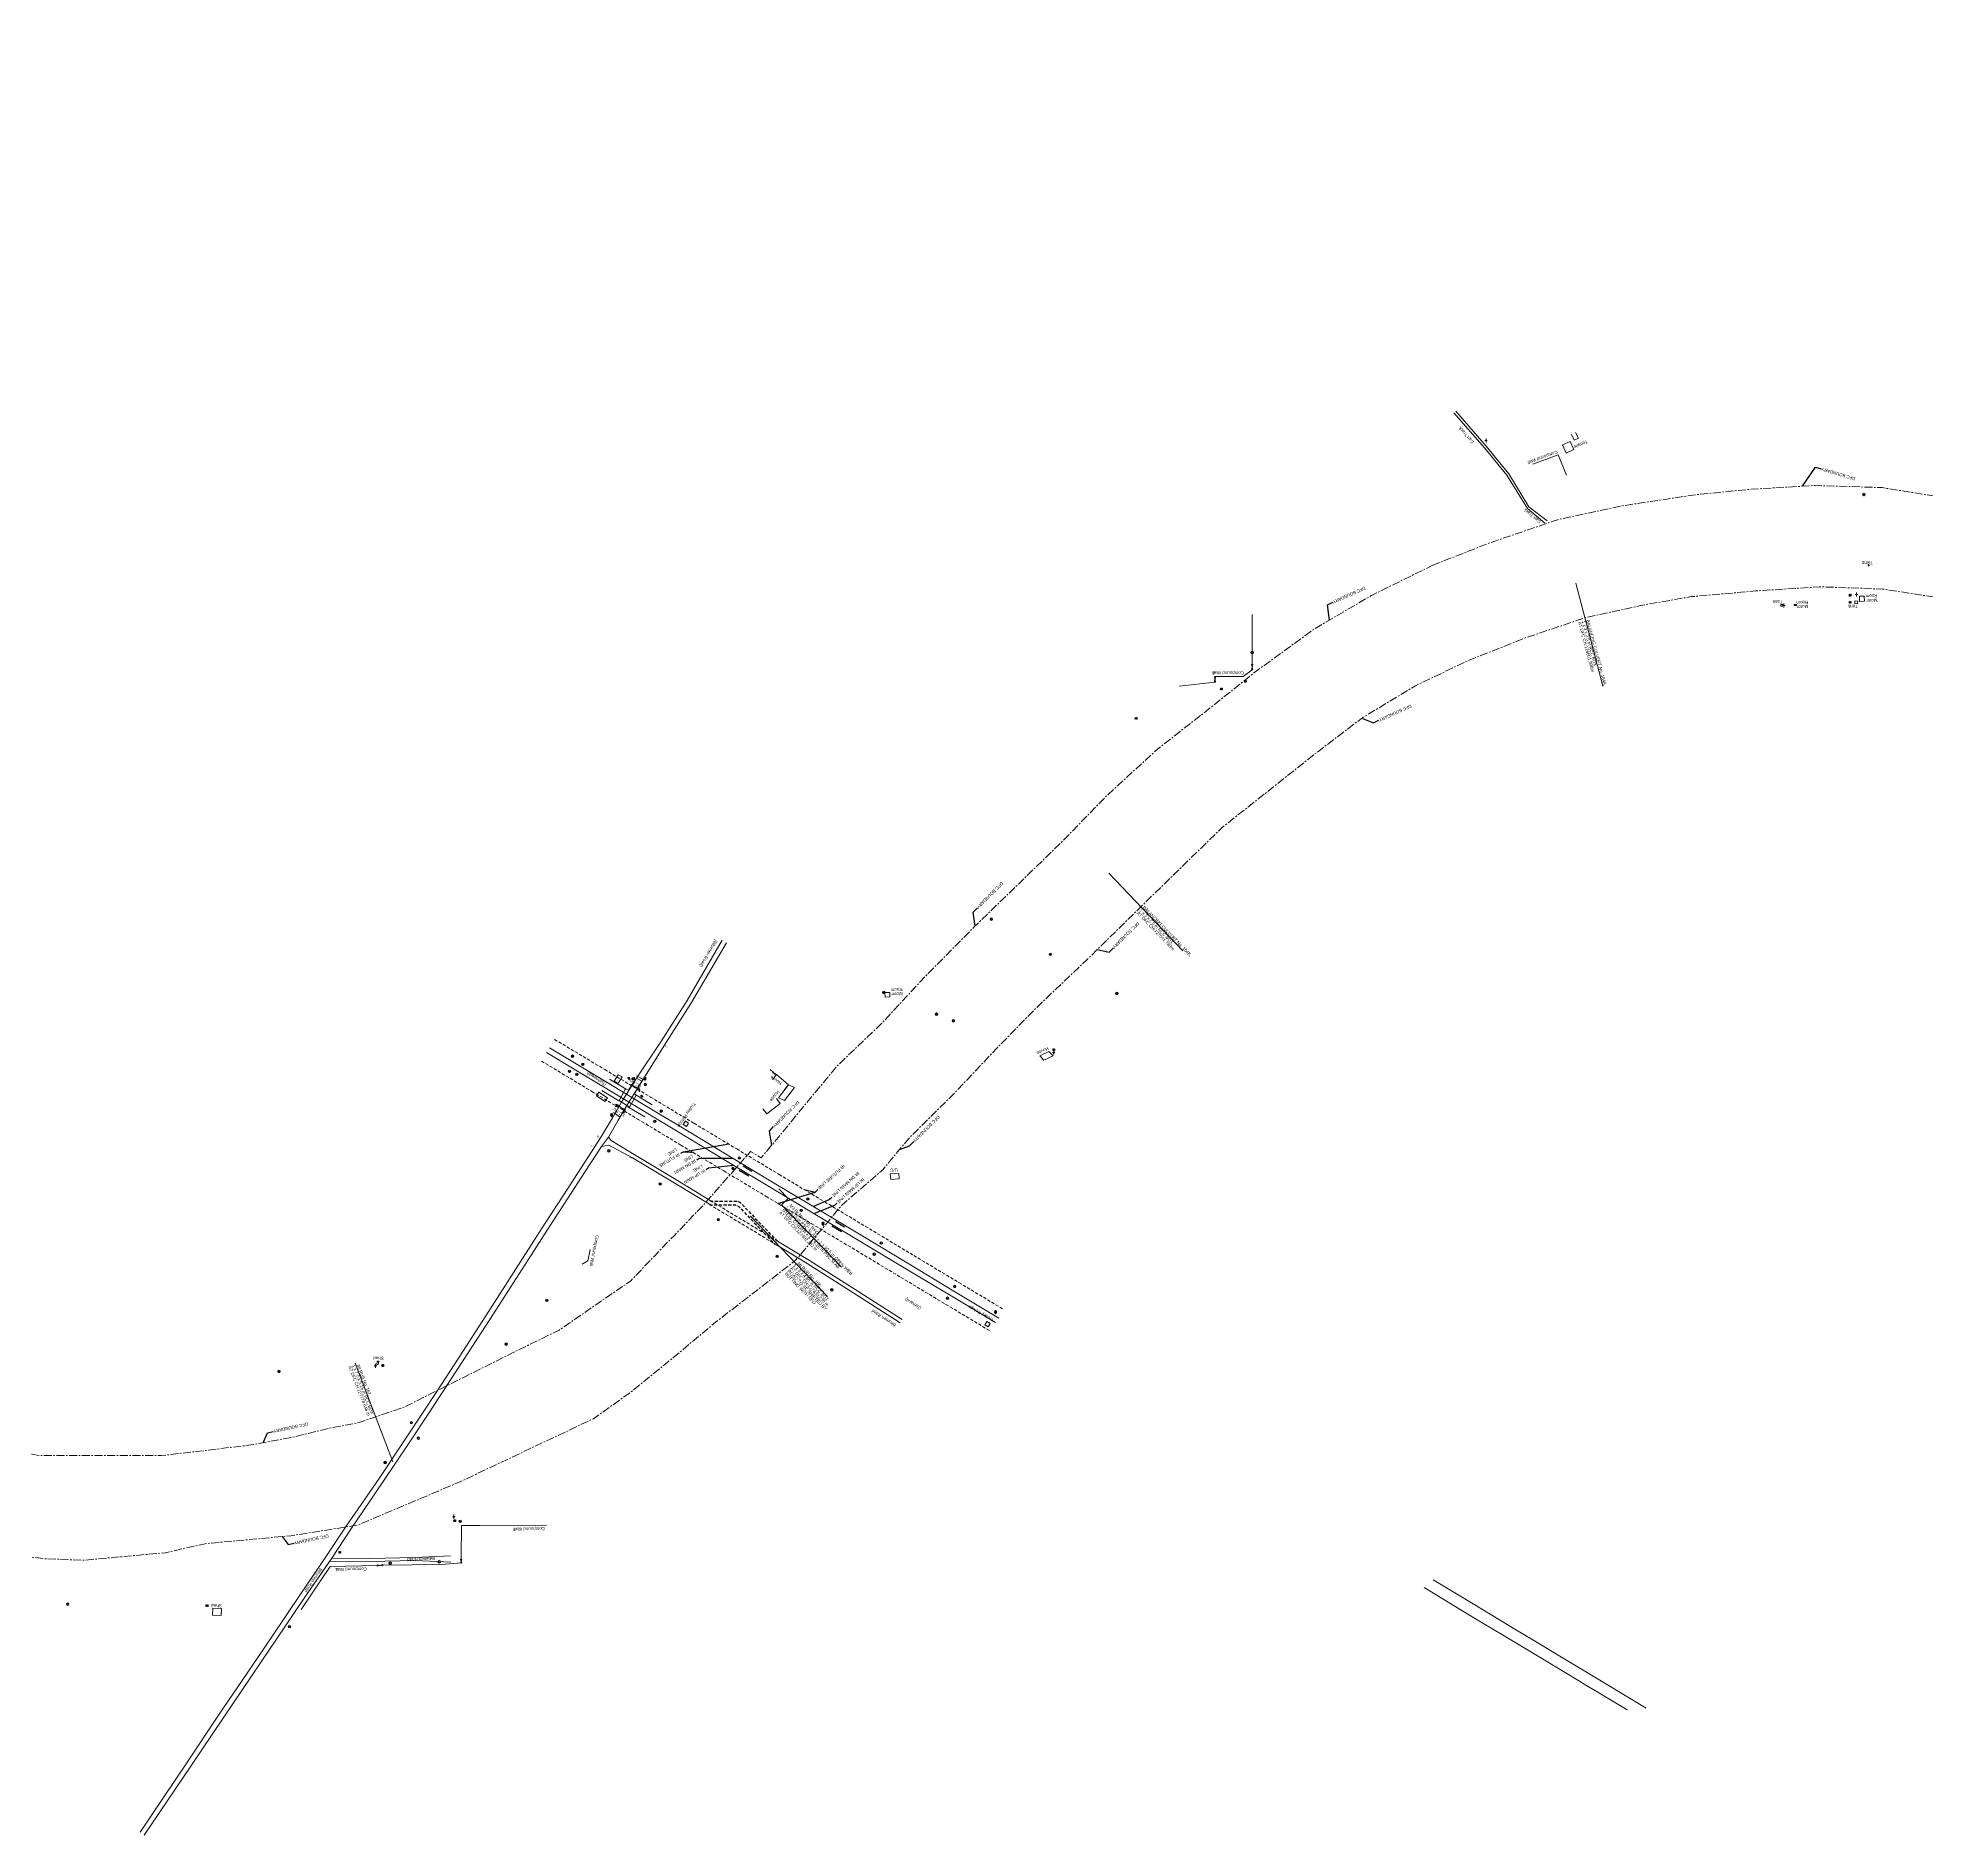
# Model space of a CAD drawing. Header units: metres. Extents: x 628572 to 650094, y 3375792 to 3391117.
# Drawn here: x 630050 to 631541, y 3389374 to 3390793 of the extents above; entities that cross this region are included whole.
import ezdxf
from ezdxf.enums import TextEntityAlignment as Align

# ---------------------------------------------------------------- set-up
doc = ezdxf.new("R2010")
doc.units = ezdxf.units.M
doc.header["$MEASUREMENT"] = 0
doc.linetypes.add('CENTER', pattern=[2, 1.25, -0.25, 0.25, -0.25])
doc.linetypes.add('DASHED', pattern=[0.75, 0.5, -0.25])
for name, color, linetype, lineweight in [('Arch', 7, 'Continuous', 0), ('Bore', 8, 'Continuous', 0), ('BRIDGE DETAILS PLAN', 7, 'Continuous', 0), ('BUILDING_UNDER_CONS', 251, 'Continuous', 0), ('CART_TRACK', 34, 'Continuous', 0), ('COMMERCIAL_BLD_PUC', 251, 'Continuous', 0), ('COMPOUND_WALL', 8, 'Continuous', 0), ('DFCC BOUNDARY', 6, 'CENTER', 0), ('ELECTRIC_POLE', 251, 'Continuous', 0), ('Existing IR Track', 143, 'Continuous', 0), ('flow direction', 7, 'Continuous', 0), ('Gate', 251, 'Continuous', 0), ('Govt buliding', 251, 'Continuous', 0), ('GOVT_BUILDING', 251, 'Continuous', 0), ('Grill', 251, 'Continuous', 0), ('Lamp_Post', 7, 'Continuous', 0), ('Pavers', 7, 'Continuous', 0), ('Religious_Place', 251, 'Continuous', 0), ('RESIDENTIAL_BL_PUC', 251, 'Continuous', 0), ('Shed', 251, 'Continuous', 0), ('SIGN_BOARD', 251, 'Continuous', 0), ('SIGNAL_POST', 251, 'Continuous', 0), ('Subroad Edge', 34, 'Continuous', 0), ('Tank', 7, 'Continuous', 0), ('Tap', 8, 'Continuous', 0), ('Text', 251, 'Continuous', 0), ('Transformer', 251, 'Continuous', 0), ('TROLLEY_STAND', 7, 'Continuous', 0)]:
    doc.layers.add(name, color=color, linetype=linetype, lineweight=lineweight)
doc.layers.add('PROPOSED ROAD', color=10, linetype='DASHED')
doc.styles.add('notes', font='romans.shx', dxfattribs={"height": 2})
doc.styles.get("Standard").update_dxf_attribs({"font": 'arial.ttf'})
doc.styles.add('Text', font='arial.ttf', dxfattribs={"height": 2})
doc.dimstyles.new('ISO-25', dxfattribs={"dimtxt": 2.5, "dimasz": 2.5, "dimexe": 1.25, "dimexo": 0.625, "dimtad": 1, "dimtxsty": 'Standard', "dimcen": 2.5, "dimadec": 0, "dimazin": 0, "dimtfac": 1, "dimtmove": 0, "dimatfit": 3, "dimfxl": 1, "dimarcsym": 0})

# ---------------------------------------------------------------- blocks, each defined once
blk = doc.blocks.new('GT')
at = {"layer": 'Gate'}
for p, q in [((-0.5, -0.5), (-0.5, 0.5)), ((-0.5, 0.5), (0.5, -0.5)), ((0.5, 0.5), (0.5, -0.5))]:
    blk.add_line(p, q, dxfattribs=at)
at = {"layer": 'Gate', "flags": 128}
blk.add_lwpolyline([(0.5, 0.5), (-0.5, -0.5)], dxfattribs=at)
blk = doc.blocks.new('BORE')
at = {"ltscale": 0.5}
for q in [(-1, 0), (0, 1.6), (1, 0), (0, -1.6)]:
    blk.add_line((0, 0), q, dxfattribs=at)
blk.add_circle((0, 0), 0.328, dxfattribs=at)
blk = doc.blocks.new('EP')
blk.add_hatch(color=8).paths.add_polyline_path([(0.3, -0.2), (0.3, 0), (-0.3, -0.2), (-0.3, 0.1), (-0.9, 0), (-0.2, 0.2), (-0.2, -0.1), (0.4, 0.2), (0.4, -0.1), (0.9, 0)])
at = {"color": 8}
for p, q in [((-0.9, 0), (-0.2, 0.2)), ((-0.3, 0.1), (-0.9, 0)), ((-0.3, -0.2), (-0.3, 0.1)), ((0.3, 0), (-0.3, -0.2)), ((-0.2, -0.1), (0.4, 0.2)), ((-0.2, 0.2), (-0.2, -0.1)), ((0.3, -0.2), (0.3, 0)), ((0.4, 0.2), (0.4, -0.1)), ((0.9, 0), (0.3, -0.2)), ((0.4, -0.1), (0.9, 0))]:
    blk.add_line(p, q, dxfattribs=at)
blk.add_circle((0, 0), 1, dxfattribs=at)
blk = doc.blocks.new('LP')
at = {"flags": 128}
for points in [[(0, 0), (0, 1.5)], [(0.3, 1.3), (0.4, 1.3)]]:
    blk.add_lwpolyline(points, dxfattribs=at)
for centre, radius, start, end in [((0.1, 1), 0.519, 57.6425, 97.3165), ((0.3, 1.3), 0.094, 11.7012, 168.0476)]:
    blk.add_arc(centre, radius, start, end)
at = {"extrusion": (0, 0, -1)}
blk.add_ellipse((0, 0), major_axis=(0.308, 0), ratio=0.400495, dxfattribs=at)
blk.add_ellipse((0.3, 1.4), major_axis=(0.0017, 0.0438), ratio=0.461056, start_param=1.74022, end_param=4.575836)
blk = doc.blocks.new('SIG')
for color, points in [(1, [(-0.2, 0.4, 0.180295), (0, 0.3, -0.00255), (0, 0.3, -0.00255), (0, 0.3, 0.180295), (0.2, 0.4, -0.002654), (0.2, 0.4, 0.184495), (0.3, 0.7, 1.000001), (-0.3, 0.7, 0.184495), (-0.2, 0.4, -0.002654)]), (2, [(0.2, -0.2, -0.002654), (0.2, -0.2, 0.184495), (0.3, 0, 1.000001), (-0.3, 0, 0.184495), (-0.2, -0.2, -0.002654), (-0.2, -0.2, 0.180295), (0, -0.3, -0.00255), (0, -0.3, -0.00255), (0, -0.3, 0.180295)]), (3, [(0.2, -0.9, -0.002654), (0.2, -0.9, 0.184495), (0.3, -0.6, 1.000001), (-0.3, -0.6, 0.184495), (-0.2, -0.9, -0.002654), (-0.2, -0.9, 0.395599)])]:
    blk.add_hatch(color=color).paths.add_polyline_path(points)
for p, q in [((-0.3, 1), (-0.3, -0.9)), ((0.3, -0.9), (0.3, 1))]:
    blk.add_line(p, q)
at = {"flags": 128}
for points in [[(-0.3, 1), (-0.8, 1, 0.198758), (-0.4, 0.4, 0.003814), (-0.3, 0.4)], [(-0.3, 0.3), (-0.8, 0.3, 0.198758), (-0.4, -0.2, 0.003727), (-0.3, -0.3)], [(0.3, 1), (0.8, 1, -0.198758), (0.4, 0.4, -0.003814), (0.3, 0.4)], [(0.3, 0.3), (0.8, 0.3, -0.198758), (0.4, -0.2, -0.003727), (0.3, -0.3)], [(-0.3, -0.3), (-0.8, -0.3, 0.198758), (-0.4, -0.9, 0.003639), (-0.3, -0.9)], [(0.3, -0.3), (0.8, -0.3, -0.198758), (0.4, -0.9, -0.003639), (0.3, -0.9)]]:
    blk.add_lwpolyline(points, format="xyb", dxfattribs=at)
for centre, radius, start, end in [((0, 0.9), 0.324, 12.4049, 167.5951), ((0, 0.8), 0.357, 27.7578, 152.2422), ((0, -0.9), 0.324, 181.4572, 358.5428)]:
    blk.add_arc(centre, radius, start, end)
blk = doc.blocks.new('TAP')
at = {"layer": 'Tap', "color": 8}
for p, q in [((-0.3, 0), (0.3, 0)), ((-1, -0.3), (0.2, -0.3)), ((-1, -0.7), (-0.2, -0.7)), ((-0.4, -0.1), (-0.4, 0)), ((-0.1, -0.2), (-0.3, -0.2)), ((0, -0.2), (0, -0.3)), ((0, -0.2), (0, -0.3)), ((0, -1), (0, -1.3)), ((0, -1.3), (0.4, -1.3)), ((0.1, -0.2), (0.3, -0.2)), ((0.4, -0.1), (0.4, 0)), ((0.4, -0.5), (0.4, -1.3))]:
    blk.add_line(p, q, dxfattribs=at)
at = {"layer": 'Tap', "color": 8, "linetype": 'DASHED'}
for p, q in [((-0.4, -1.7), (0, -1.3)), ((0.2, -1.3), (0.2, -1.7)), ((0.9, -1.7), (0.4, -1.3))]:
    blk.add_line(p, q, dxfattribs=at)
at = {"layer": 'Tap', "color": 8}
for centre, radius, start, end in [((-0.3, 0), 0.0499, 90, 180), ((0.3, 0), 0.0499, 0, 90), ((-0.3, -0.1), 0.0499, 180, 270), ((-0.2, -1), 0.208, 0, 90), ((-0.1, -0.2), 0.0499, 0, 90), ((0.1, -0.2), 0.0499, 90, 180), ((0.2, -0.5), 0.208, 0, 90), ((0.3, -0.1), 0.0499, 270, 0)]:
    blk.add_arc(centre, radius, start, end, dxfattribs=at)
at = {"layer": 'Tap', "color": 8, "ltscale": 5, "style": 'notes'}
blk.add_text('TAP', height=0.25, rotation=180, dxfattribs=at).set_placement((1.1, -1.1, -147.7))
blk = doc.blocks.new('TRF_1')
blk.add_hatch(color=256).paths.add_polyline_path([(0.2, 0), (0.4, 0.4), (-1, -0.3), (0, 0), (-0.2, -0.4), (1, 0.1)])
for p, q in [((-0.7, 0.7), (-0.7, -0.7)), ((-0.5, 0.7), (-0.7, 0.7)), ((-0.5, -0.7), (-0.5, 0.7)), ((0, 0.7), (0, -0.7)), ((0.2, 0.7), (0, 0.7)), ((0.2, -0.7), (0.2, 0.7)), ((0.7, 0.7), (0.7, -0.7)), ((0.9, 0.7), (0.7, 0.7)), ((0.9, -0.7), (0.9, 0.7)), ((-0.7, -0.7), (-0.5, -0.7)), ((0, -0.7), (0.2, -0.7)), ((0.7, -0.7), (0.9, -0.7))]:
    blk.add_line(p, q)
at = {"flags": 128}
blk.add_lwpolyline([(0.2, 0), (0.4, 0.4), (-1, -0.3), (0, 0), (-0.2, -0.4), (1, 0.1), (0.2, 0)], close=True, dxfattribs=at)
blk = doc.blocks.new('TSB')
at = {"const_width": 0.132, "flags": 128}
blk.add_lwpolyline([(-0.5, 0.8), (0.5, 0.8), (0, 1.9), (-0.5, 0.8)], close=True, dxfattribs=at)
at = {"const_width": 0.142, "flags": 128}
blk.add_lwpolyline([(0, 0.8), (0, 0)], dxfattribs=at)

msp = doc.modelspace()

# ---------------------------------------------------------------- linework, layer by layer
at = {"layer": 'Arch', "linetype": 'Continuous', "flags": 128}
for points in [[(630522.719, 3389973.261), (630527.905, 3389970.39)], [(630504.805, 3389944.076), (630509.819, 3389940.595)]]:
    msp.add_lwpolyline(points, dxfattribs=at)
at = {"layer": 'BRIDGE DETAILS PLAN', "color": 10, "lineweight": 13, "flags": 128}
for points in [[(631285.8786, 3390280.6827), (631264.5012, 3390362.0032)], [(630954.3107, 3390071.8522), (630895.729, 3390133.0816)], [(630684.7439, 3389822.06), (630637.3969, 3389871.321), (630642.5141, 3389876.2168), (630635.2214, 3389883.8391)], [(630673.673, 3389798.887), (630612.8619, 3389862.4465)], [(630330.4676, 3389668.5258), (630300.6839, 3389746.3592)]]:
    msp.add_lwpolyline(points, dxfattribs=at)
at = {"layer": 'BUILDING_UNDER_CONS', "linetype": 'Continuous', "flags": 128}
msp.add_lwpolyline([(630723.545, 3389891.36), (630723.249, 3389895.787), (630730.056, 3389896.135), (630730.3521, 3389891.706), (630723.545, 3389891.36)], close=True, dxfattribs=at)
at = {"layer": 'CART_TRACK', "linetype": 'Continuous', "flags": 128}
for points in [[(631168.147, 3390496.662), (631192.429, 3390469.012), (631209.976, 3390447.287), (631226.247, 3390420.985), (631240.038, 3390409.478)], [(631169.791, 3390497.882), (631193.759, 3390470.316), (631211.729, 3390448.402), (631227.402, 3390422.282), (631227.402, 3390422.282), (631241.955, 3390411.308)]]:
    msp.add_lwpolyline(points, dxfattribs=at)
at = {"layer": 'CART_TRACK', "color": 88, "linetype": 'DASHED', "ltscale": 5, "flags": 128}
for points in [[(630581.0704, 3389874.7122), (630589.368, 3389869.643), (630623.319, 3389849.146), (630634.2275, 3389842.5328)], [(630580.4071, 3389871.7074), (630588.295, 3389866.93), (630621.397, 3389846.983), (630632.052, 3389840.4587)]]:
    msp.add_lwpolyline(points, dxfattribs=at)
at = {"layer": 'COMMERCIAL_BLD_PUC', "linetype": 'Continuous', "flags": 128}
for points in [[(631488.642, 3390347.765), (631488.55, 3390351.78), (631492.256, 3390351.857), (631492.348, 3390347.8416), (631488.642, 3390347.765)], [(631438.851, 3390345.28), (631436.92, 3390345.164), (631436.93, 3390344.439), (631438.861, 3390344.555), (631438.851, 3390345.28)], [(630719.039, 3390038.84), (630719.169, 3390035.317), (630722.946, 3390035.435), (630722.8159, 3390038.9596), (630719.039, 3390038.84)]]:
    msp.add_lwpolyline(points, close=True, dxfattribs=at)
at = {"layer": 'COMPOUND_WALL', "linetype": 'Continuous', "flags": 128}
for points in [[(631230.463, 3390456.129), (631250.517, 3390463.473), (631257.287, 3390447.376)], [(631008.974, 3390337.506), (631009.019, 3390307.421), (631009.032, 3390297.807)], [(631009.062, 3390293.693), (631001.738, 3390288.334), (630979.64, 3390288.445)], [(630979.582, 3390283.85), (630951.313, 3390280.744)], [(630628.309, 3389978.032), (630630.627, 3389976.072)], [(630632.172, 3389974.719), (630633.331, 3389974.074)], [(630479.89, 3389824.329), (630484.432, 3389827.063), (630486.284, 3389836.061)], [(630384.49, 3389591.272), (630384.456, 3389593.412), (630384.709, 3389618.174), (630399.052, 3389618.106), (630451.656, 3389618.459)], [(630258.029, 3389551.806), (630280.959, 3389585.863), (630318.151, 3389586.617)], [(630322.445, 3389586.833), (630368.907, 3389587.296), (630384.342, 3389588.531)]]:
    msp.add_lwpolyline(points, dxfattribs=at)
at = {"layer": 'DFCC BOUNDARY', "ltscale": 5, "flags": 128}
for points in [[(632010.7595, 3390041.4396, 0.034420094), (631982.0418, 3390082.6567), (631954.44, 3390118.076), (631922.853, 3390152.492), (631888.23, 3390186.415), (631850.3314, 3390219.576), (631828.7449, 3390233.5566), (631812.9358, 3390243.4737), (631768.9652, 3390270.6988), (631744.7211, 3390285.6064), (631714.715, 3390306.956), (631715.714, 3390311.834), (631688.397, 3390315.254), (631652.8489, 3390325.4369), (631600.456, 3390339.239), (631546.824, 3390351.25), (631506.586, 3390357.478), (631456.87, 3390359.239), (631406.682, 3390355.992), (631355.792, 3390351.484), (631315.981, 3390344.516), (631272.457, 3390335.043), (631224.59, 3390318.858), (631179.854, 3390301.171), (631137.906, 3390281.13), (631096.41, 3390256.134), (631060.296, 3390228.668), (631020.829, 3390197.37), (630985.422, 3390169.361), (630916.101, 3390101.725), (630878.174, 3390064.552), (630840.454, 3390028.755), (630807.554, 3389995.169), (630773.622, 3389959.264), (630737.878, 3389923.804), (630717.31, 3389899.033), (630685.025, 3389871.141), (630648.509, 3389827.527), (630585.336, 3389778.704), (630551.0755, 3389750.0171), (630518.302, 3389723.414), (630488.859, 3389702.461), (630383.624, 3389652.703), (630303.035, 3389618.511), (630249.782, 3389610.063), (630182.214, 3389603.786), (630150.901, 3389596.66), (630085.517, 3389590.641), (630054.505, 3389591.943), (630017.486, 3389596.698), (629879.579, 3389628.87), (629848.683, 3389646.13), (629811.335, 3389654.539), (629780.734, 3389661.6043), (629751.82, 3389677.798), (629651.602, 3389677.728), (629608.165, 3389733.184), (629531.393, 3389831.855), (629514.595, 3389854.153), (629500.656, 3389871.528), (629485.259, 3389891.81), (629454.846, 3389931.12), (629439.256, 3389950.825), (629420.802, 3389953.601), (629411.457, 3389971.874), (629399.766, 3389994.428), (629379.244, 3390039.872), (629370.655, 3390063.016), (629361.908, 3390086.651), (629349.795, 3390109.884), (629338.606, 3390130.978), (629327.071, 3390153.464), (629315.503, 3390175.395), (629306.679, 3390199.833), (629295.986, 3390221.332), (629286.539, 3390242.054), (629270.667, 3390277.988), (629259.844, 3390300.09), (629248.841, 3390323.811), (629238.196, 3390347.19), (629227.855, 3390370.367), (629217.988, 3390391.943), (629207.469, 3390414.778), (629177.016, 3390483.732), (629157.928, 3390529.57), (629148.13, 3390553.023), (629111.523, 3390617.22), (629091.99, 3390639.032), (629073.634, 3390659.377), (629057.114, 3390679.375), (629042.813, 3390701.356), (629027.127, 3390721.754), (628993.785, 3390758.757), (628993.785, 3390758.757), (628993.785, 3390758.757), (628955.39, 3390792.723)], [(629394.2496, 3390175.9202), (629457.7701, 3390047.5132), (629466.2263, 3390030.4849), (629473.531, 3390016.0553), (629478.456, 3390006.5853), (629483.4961, 3389997.1731), (629484.7567, 3389994.8784, 0.023623595), (629518.5934, 3389939.6353), (629527.729, 3389934.761), (629560.212, 3389908.637), (629570.274, 3389894.097), (629579.915, 3389880.193), (629595.44, 3389859.884), (629611.247, 3389840.976), (629664.4558, 3389803.4615), (629716.695, 3389778.107), (629738.023, 3389764.905), (629759.472, 3389752.069), (629803.736, 3389747.6), (629806.3185, 3389730.3971), (629825.876, 3389723.993), (629850.637, 3389722.479), (629850.691, 3389716.154), (629882.339, 3389710.692), (629917.067, 3389700.163), (629984.161, 3389683.399), (630017.059, 3389678.966), (630052.017, 3389673.337), (630147.572, 3389673.315), (630183.849, 3389677.503), (630220.421, 3389682.006), (630250.924, 3389687.782), (630280.242, 3389694.876), (630303.939, 3389699.434), (630340.02, 3389711.789), (630361.761, 3389722.788), (630387.262, 3389735.629), (630426.706, 3389755.256), (630461.831, 3389772.397), (630491.565, 3389792.944), (630518.451, 3389811.389), (630535.968, 3389829.884), (630552.734, 3389847.165), (630576.32, 3389871.842), (630612.943, 3389913.485), (630621.29, 3389908.309), (630681.079, 3389980.766), (630716.099, 3390014.242), (630751.16, 3390051.991), (630789.277, 3390090.502), (630824.627, 3390124.795), (630859.147, 3390158.332), (630894.429, 3390194.615), (630934.171, 3390231.02), (630972.844, 3390261.258), (631011.198, 3390291.898), (631058.364, 3390326.215), (631103.283, 3390352.422), (631151.058, 3390376.073)]]:
    msp.add_lwpolyline(points, format="xyb", dxfattribs=at)
msp.add_lwpolyline([(631151.058, 3390376.073), (631196.768, 3390394.002), (631250.916, 3390412.48), (631301.175, 3390423.186), (631359.103, 3390431.917), (631401.338, 3390436.156), (631453.48, 3390439.27), (631506.357, 3390437.553), (631563.327, 3390428.329), (631655.751, 3390407.349), (631709.586, 3390391.68), (631747.941, 3390379.77)], dxfattribs=at)
at = {"layer": 'Existing IR Track'}
for points in [[(630454.1608, 3389995.2459), (630493.7153, 3389971.445), (630529.7982, 3389949.7459), (630564.3256, 3389928.9714), (630597.9202, 3389908.7466), (630631.4996, 3389888.5393), (630667.352, 3389866.9711), (630702.7676, 3389845.7024), (630737.7878, 3389824.6143), (630773.4456, 3389803.1718), (630808.8279, 3389781.9282)], [(630451.9072, 3389991.4581), (630491.6007, 3389967.5283), (630527.7293, 3389945.7479), (630561.9082, 3389925.1373), (630595.7644, 3389904.789), (630629.2989, 3389884.6102), (630664.8899, 3389863.1933), (630700.5439, 3389841.8185), (630735.6089, 3389820.7288), (630771.1789, 3389799.4118), (630806.2488, 3389778.3073)]]:
    msp.add_lwpolyline(points, dxfattribs=at)
at = {"layer": 'Existing IR Track', "color": 190, "linetype": 'DASHED', "ltscale": 5}
for points in [[(630458.1823, 3390001.9293), (630497.7368, 3389978.1284), (630533.818, 3389956.4303), (630568.347, 3389935.6549), (630601.9432, 3389915.4291), (630635.5214, 3389895.2225), (630671.3728, 3389873.6549), (630706.7874, 3389852.3869), (630741.8115, 3389831.2964), (630777.4653, 3389809.8563), (630812.843, 3389788.6155)], [(630447.8801, 3389984.7781), (630487.5735, 3389960.8483), (630523.7022, 3389939.0679), (630557.8852, 3389918.4548), (630591.7463, 3389898.1035), (630625.2774, 3389877.9268), (630660.8738, 3389856.5067), (630696.5285, 3389835.1315), (630731.594, 3389814.0414), (630767.1631, 3389792.7249), (630802.227, 3389771.6241)]]:
    msp.add_lwpolyline(points, dxfattribs=at)
at = {"layer": 'Existing IR Track'}
for points in [[(631144.802, 3389569.0526, 268.896), (631154.3521, 3389563.2811, 268.9139), (631185.4314, 3389544.5438, 268.9786), (631206.5396, 3389531.8313, 269.033), (631236.96, 3389513.5391, 269.017), (631268.8581, 3389494.3128, 268.9476), (631269.8915, 3389493.7224, 268.956), (631281.2629, 3389486.7995, 268.922), (631304.9355, 3389472.5919, 268.874)], [(631151.8701, 3389575.2501, 268.883), (631158.4546, 3389571.2658, 268.908), (631183.3764, 3389556.2177, 268.9478), (631217.6567, 3389535.5886, 269.035), (631230.6567, 3389527.7591, 269.053), (631254.6517, 3389513.3435, 269.0393), (631279.4622, 3389498.3803, 268.958), (631300.7464, 3389485.5591, 268.907), (631320.1652, 3389473.9164, 268.895)]]:
    msp.add_polyline3d(points, dxfattribs=at)
at = {"layer": 'Govt buliding', "color": 88, "linetype": 'DASHED', "ltscale": 5, "flags": 128}
msp.add_lwpolyline([(631495.507, 3390375.52), (631495.427, 3390376.753), (631496.012, 3390376.578), (631496.0921, 3390375.344), (631495.507, 3390375.52)], close=True, dxfattribs=at)
at = {"layer": 'GOVT_BUILDING', "linetype": 'Continuous', "flags": 128}
for points in [[(630505.253, 3389969.072), (630508.482, 3389967.276), (630511.568, 3389972.265), (630508.3297, 3389974.0661), (630505.253, 3389969.072)], [(630493.168, 3389960.304), (630499.912, 3389955.87), (630497.97, 3389952.934), (630491.1978, 3389957.3865), (630493.168, 3389960.304)]]:
    msp.add_lwpolyline(points, close=True, dxfattribs=at)
at = {"layer": 'Grill', "linetype": 'Continuous', "flags": 128}
for points in [[(630501.414, 3389970.485), (630514.685, 3389962.629)], [(630508.763, 3389953.331), (630495.539, 3389961.654)], [(630521.903, 3389958.381), (630535.262, 3389950.234)], [(630516.116, 3389948.766), (630529.523, 3389940.706)]]:
    msp.add_lwpolyline(points, dxfattribs=at)
at = {"layer": 'Pavers', "linetype": 'Continuous', "flags": 128}
msp.add_lwpolyline([(630509.045, 3389953.732), (630514.026, 3389962.895), (630516.54, 3389961.948), (630522.767, 3389971.19), (630526.926, 3389968.875), (630521.163, 3389959.303), (630522.552, 3389957.839), (630517.361, 3389948.53), (630509.045, 3389953.732)], dxfattribs=at)
at = {"layer": 'PROPOSED ROAD', "ltscale": 5, "flags": 128}
for points in [[(630581.0704, 3389874.7122, 0.137509364), (630582.629, 3389874.2723), (630601.529, 3389874.2382, -0.204191974), (630605.1328, 3389872.6948), (630633.2068, 3389843.3519, 0.065718683), (630634.2275, 3389842.5328)], [(630580.4071, 3389871.7074, 0.136531572), (630581.9558, 3389871.2735), (630600.2452, 3389871.2405, -0.204191974), (630603.8489, 3389869.6971), (630631.0504, 3389841.2662, 0.064606243), (630632.0522, 3389840.4587)]]:
    msp.add_lwpolyline(points, format="xyb", dxfattribs=at)
at = {"layer": 'Religious_Place', "linetype": 'Continuous', "flags": 128}
msp.add_lwpolyline([(631256.925, 3390464.825), (631262.941, 3390467.591), (631260.073, 3390474.087), (631254.0566, 3390471.3208), (631256.925, 3390464.825)], close=True, dxfattribs=at)
msp.add_lwpolyline([(631264.3541, 3390481.1094), (631266.637, 3390476.661), (631263.266, 3390474.931), (631260.9831, 3390479.3794)], dxfattribs=at)
at = {"layer": 'RESIDENTIAL_BL_PUC', "linetype": 'Continuous', "flags": 128}
for points in [[(630841.232, 3389989.039), (630848.497, 3389992.42), (630851.853, 3389988.942), (630844.5875, 3389985.5608), (630841.232, 3389989.039)], [(630639.614, 3389953.6), (630647.605, 3389964.071), (630642.859, 3389966.17), (630634.837, 3389955.6584), (630639.614, 3389953.6)]]:
    msp.add_lwpolyline(points, close=True, dxfattribs=at)
for points in [[(630630.1387, 3389970.2258), (630633.331, 3389974.074), (630642.859, 3389966.17), (630639.6667, 3389962.3218)], [(630633.3073, 3389955.2922), (630636.37, 3389951.34), (630625.667, 3389943.046), (630622.6043, 3389946.9982)]]:
    msp.add_lwpolyline(points, dxfattribs=at)
at = {"layer": 'Shed', "linetype": 'Continuous', "flags": 128}
for points in [[(630317.775, 3389745.25), (630318.945, 3389745.207), (630319.281, 3389747.93), (630318.1083, 3389747.9731), (630317.775, 3389745.25)], [(630187.946, 3389547.296), (630188.33, 3389552.849), (630195.178, 3389552.693), (630194.794, 3389547.1397), (630187.946, 3389547.296)]]:
    msp.add_lwpolyline(points, close=True, dxfattribs=at)
at = {"layer": 'Subroad Edge', "linetype": 'Continuous', "flags": 128}
for points in [[(630130.824, 3389376.045), (630168.197, 3389431.527), (630192.909, 3389468.478), (630223.357, 3389513.15), (630235.412, 3389530.979), (630257.489, 3389563.901), (630276.47, 3389591.836), (630293.65, 3389617.529), (630319.543, 3389655.351), (630339.928, 3389685.877), (630355.889, 3389710.078), (630369.053, 3389729.877), (630385.749, 3389755.622), (630403.803, 3389783.663), (630419.33, 3389807.823), (630433.357, 3389829.637), (630450.791, 3389856.745), (630465.148, 3389878.888), (630479.047, 3389900.647), (630494.326, 3389924.307), (630503.788, 3389939.875), (630510.881, 3389952.486), (630522.767, 3389971.19), (630542.097, 3390000.038), (630562.919, 3390032.664), (630590.511, 3390080.352)], [(630134.137, 3389373.595), (630171.56, 3389428.885), (630196.364, 3389465.93), (630226.519, 3389510.407), (630238.719, 3389528.284), (630261.009, 3389561.47), (630282.306, 3389592.33), (630297.153, 3389615.331), (630322.935, 3389652.797), (630343.274, 3389683.331), (630359.388, 3389707.687), (630372.535, 3389727.829), (630389.514, 3389753.556), (630407.499, 3389781.506), (630423.01, 3389805.747), (630437.327, 3389827.908), (630454.772, 3389854.942), (630468.331, 3389876.103), (630482.258, 3389897.691), (630495.196, 3389917.307), (630500.687, 3389924.714), (630508.083, 3389937.731), (630515.287, 3389949.843), (630526.997, 3389968.726), (630545.817, 3389998.553), (630566.195, 3390030.927), (630593.891, 3390078.245)], [(630500.687, 3389924.714), (630502.724, 3389922.093), (630520.943, 3389911.023), (630555.141, 3389890.553), (630581.0704, 3389874.7122)], [(630495.196, 3389917.307), (630500.874, 3389918.38), (630519.682, 3389908.466), (630553.817, 3389887.812), (630580.4071, 3389871.7074)], [(630632.052, 3389840.4587), (630657.491, 3389824.882), (630694.38, 3389801.564), (630731.138, 3389778.076)], [(630634.2275, 3389842.5328), (630659.397, 3389827.274), (630695.62, 3389804.409), (630732.698, 3389780.653)], [(630376.008, 3389594.094), (630348.08, 3389592.995), (630312.015, 3389592.01), (630282.306, 3389592.33)], [(630280.697, 3389590.076), (630312.078, 3389589.62), (630348.419, 3389590.405), (630376.184, 3389589.149)]]:
    msp.add_lwpolyline(points, dxfattribs=at)
at = {"layer": 'Tank', "linetype": 'Continuous', "flags": 128}
for points in [[(631426.389, 3390343.945), (631427.71, 3390343.927), (631427.845, 3390345.275), (631426.5172, 3390345.2931), (631426.389, 3390343.945)], [(631484.842, 3390348.162), (631484.757, 3390346.175), (631486.991, 3390345.823), (631487.0761, 3390347.8117), (631484.842, 3390348.162)]]:
    msp.add_lwpolyline(points, close=True, dxfattribs=at)
at = {"layer": 'TROLLEY_STAND', "linetype": 'Continuous', "flags": 128}
for points in [[(630562.3398, 3389933.2656), (630564.0038, 3389935.8726), (630561.4748, 3389937.3686), (630559.81, 3389934.7603), (630562.3398, 3389933.2656)], [(630800.437, 3389775.087), (630802.101, 3389777.694), (630799.572, 3389779.19), (630797.9072, 3389776.5818), (630800.437, 3389775.087)]]:
    msp.add_lwpolyline(points, close=True, dxfattribs=at)

# ---------------------------------------------------------------- block references
at = {"layer": 'Bore', "linetype": 'Continuous'}
for p in [(631193.612, 3390474.658), (631486.144, 3390353.105), (631428.794, 3390344.532), (630852.27, 3389991.503), (630316.756, 3389744.291), (630378.618, 3389625.101)]:
    msp.add_blockref('BORE', p, dxfattribs=at)
at = {"layer": 'ELECTRIC_POLE', "linetype": 'Continuous'}
for p in [(631491.986, 3390432.191), (631009.009, 3390307.379), (630803.057, 3390096.863), (630849.615, 3390069.036), (630718.113, 3390038.936), (630902.038, 3390038.307), (630902.092, 3390038.182), (630759.71, 3390021.783), (630759.71, 3390021.783), (630773.056, 3390016.595), (630472.303, 3389988.62), (630480.391, 3389982.239), (630469.966, 3389976.732), (630475.722, 3389974.286), (630520.235, 3389970.931), (630529.814, 3389966.239), (630537.306, 3389937.204), (630542.263, 3389945.319), (630500.999, 3389913.954), (630604.046, 3389908.313), (630599.029, 3389900.04), (630541.604, 3389887.769), (630658.189, 3389875.911), (630587.492, 3389859.579), (630652.836, 3389867.013), (630633.901, 3389830.659), (630710.543, 3389832.341), (630715.995, 3389841.199), (630677.09, 3389804.238), (630774.101, 3389806.842), (630452.023, 3389795.954), (630768.387, 3389797.543), (630419.875, 3389761.358), (630240.519, 3389739.695), (630345.072, 3389699.282), (630350.566, 3389687.108), (630324.415, 3389667.839), (630383.659, 3389621.406), (630328.311, 3389588.4), (630367.066, 3389589.422), (630073.693, 3389556.034), (630248.84, 3389538.304)]:
    msp.add_blockref('EP', p, dxfattribs=at)
at = {"layer": 'Gate', "linetype": 'Continuous'}
for p, xscale, zscale, rotation in [((631009.047, 3390295.75), 4.114109381201741, 2.028326744191313, 90), ((630979.611, 3390286.1475), 4.59536603521406, 2.143680488135781, 89), ((630521.588, 3389964.3925), 7.100024295530776, 2.664587077866058, 333.9999999999999), ((630631.389, 3389975.375), 2.042963534232191, 1.429322753695676, 320), ((630510.716, 3389948.158), 7.768307408986781, 2.787168349595478, 328), ((630320.3115, 3389586.7445), 4.328517760147325, 2.080509014675814, 3), ((630384.4165, 3389589.9075), 2.732956274623298, 1.653165531525292, 86.99999999999997)]:
    msp.add_blockref('GT', p, dxfattribs=dict(at, xscale=xscale, zscale=zscale, rotation=rotation))
at = {"layer": 'Lamp_Post', "linetype": 'Continuous'}
for p in [(630521.136, 3389970.295), (630506.481, 3389949.157), (630525.187, 3389960.994), (630512.968, 3389944.106)]:
    msp.add_blockref('LP', p, dxfattribs=at)
at = {"layer": 'SIGN_BOARD', "linetype": 'Continuous'}
for p in [(630545.877, 3389995.752), (630538.83, 3389986.122), (630492.284, 3389924.677), (630487.228, 3389916.65), (630517.915, 3389907.94)]:
    msp.add_blockref('TSB', p, dxfattribs=at)
at = {"layer": 'SIGNAL_POST', "linetype": 'Continuous'}
for p in [(630529.493, 3389970.944), (630503.233, 3389942.101), (630670.109, 3389856.43), (630806.316, 3389786.584)]:
    msp.add_blockref('SIG', p, dxfattribs=at)
at = {"layer": 'Tap', "linetype": 'Continuous'}
for p in [(630516.806, 3389971.922), (630526.923, 3389957.898)]:
    msp.add_blockref('TAP', p, dxfattribs=at)
at = {"layer": 'Transformer', "linetype": 'Continuous'}
for p in [(631481.064, 3390352.652), (631481.142, 3390346.974), (630984.601, 3390278.582), (631003.698, 3390284.637), (630917.182, 3390255.429), (630852.335, 3389993.892), (630322.388, 3389744.459), (630379.2, 3389621.923), (630288.603, 3389596.945), (630183.607, 3389554.908)]:
    msp.add_blockref('TRF_1', p, dxfattribs=at)

# ---------------------------------------------------------------- texts
at = {"layer": 'BRIDGE DETAILS PLAN', "color": 10}
for s, rotation, p in [('AT DFC CH:126601.998m', 285.0243583, (631266.2684, 3390331.1902)), ('1 x 3 x 2.5 m RCC BOX', 285.0243583, (631269.2148, 3390332.0523)), ('BALANCING CULVERT No. 164A,', 285.0243583, (631272.621, 3390332.7622)), ('AT DFC CH:127041.749m', 314.0297934, (630917.5767, 3390101.3868)), ('1 x 3 x 2.5 m RCC BOX', 314.0297934, (630919.7356, 3390103.5694)), ('BALANCING CULVERT No. 164B,', 314.0297934, (630922.3703, 3390105.8419)), ('AT DFC CH:127402.292 m', 314.0297933, (630635.1541, 3389864.7104)), ('STEEL GIRDER + 1 x 9.15 m PSC SLAB', 314.0297933, (630637.5262, 3389866.7653)), ('1 x 9.15 m PSC SLAB + 1 x 30.5 m OPEN WEB', 314.0297933, (630640.1609, 3389869.0378)), (' MJ Br No. 165, RFO', 314.0297933, (630642.5329, 3389871.0928)), ('BUTTING WITH RFO', 314.0297934, (630639.7299, 3389816.6264)), ('ROAD TO BE SHIFTED BY', 314.0297934, (630641.8888, 3389818.809)), ('AT DFC CH:127433.230 m', 314.0297934, (630644.0476, 3389820.9916)), ('1 x 6 x 4.65 m RCC BOX', 314.0297934, (630646.2065, 3389823.1743)), (' MI RUB No. 166,', 314.0297934, (630648.8412, 3389825.4468)), ('AT DFC CH:127778.646 m', 291.2356321, (630295.145, 3389743.5124)), ('1 x 7.5 x 5.15 m RCC BOX', 291.2356321, (630298.1279, 3389744.4879)), (' MI RUB No. 167,', 291.2356321, (630301.4373, 3389745.5622))]:
    msp.add_text(s, height=2.5, rotation=rotation, dxfattribs=at).set_placement(p)
at = {"layer": 'CART_TRACK'}
for rotation, p in [(131.0062051, (631184.3403, 3390473.668)), (140.158895, (631237.1472, 3390411.0004))]:
    msp.add_text('Cart Track', height=2.5, rotation=rotation, dxfattribs=at).set_placement(p)
at = {"layer": 'DFCC BOUNDARY', "linetype": 'Continuous', "ltscale": 5}
for rotation, p in [(163.3256863, (631458.3661, 3390452.3733)), (204.0283912, (631072.7179, 3390347.0798)), (204.0283912, (631109.1082, 3390253.893)), (224.9037018, (630791.9798, 3390105.8549)), (224.9037018, (630899.4251, 3390074.289)), (224.9037018, (630631.0958, 3389933.0432)), (224.9037018, (630741.8186, 3389921.4297)), (192.0866229, (630236.0878, 3389692.4664)), (192.0866229, (630252.4372, 3389604.2055))]:
    msp.add_text('DFC BOUNDARY', height=2.5, rotation=rotation, dxfattribs=at).set_placement(p, align=Align.MIDDLE_RIGHT)
at = {"layer": 'Existing IR Track', "color": 190, "linetype": 'DASHED', "ltscale": 5}
msp.add_text('IR FUTURE LINE', height=2.5, rotation=222.2195035, dxfattribs=at).set_placement((630666.5559, 3389883.9452), align=Align.MIDDLE_RIGHT)
at = {"layer": 'Existing IR Track', "color": 7, "lineweight": 0}
for s, p in [('IR DN MAIN LINE', (630677.5422, 3389877.9743)), ('IR UP MAIN LINE', (630681.6002, 3389873.1283))]:
    msp.add_text(s, height=2.5, rotation=222.2195035, dxfattribs=at).set_placement(p, align=Align.MIDDLE_RIGHT)
at = {"layer": 'Existing IR Track', "color": 190, "ltscale": 5, "insert": (630557.2792, 3389910.3918), "char_height": 2.5, "width": 25.09653, "attachment_point": 1, "rotation": 211}
msp.add_mtext('IR FUTURE LINE', dxfattribs=at)
at = {"layer": 'Existing IR Track', "color": 7, "char_height": 2.5, "width": 25.09653, "attachment_point": 1, "rotation": 211}
for s, insert in [('IR DN MAIN LINE', (630570.0008, 3389905.2918)), ('IR UP MAIN LINE', (630577.4792, 3389897.5148))]:
    msp.add_mtext(s, dxfattribs=dict(at, insert=insert))
at = {"layer": 'Govt buliding', "color": 88, "linetype": 'DASHED', "ltscale": 5, "style": 'Text'}
msp.add_text('Tomb', height=2.5, rotation=179.2193299, dxfattribs=at).set_placement((631499.2502, 3390379.4382))
at = {"layer": 'SIGN_BOARD'}
for p in [(630545.877, 3389995.752), (630538.83, 3389986.122), (630492.284, 3389924.677), (630487.228, 3389916.65), (630517.915, 3389907.94)]:
    msp.add_text('TSB', height=0.5, dxfattribs=at).set_placement(p)
at = {"layer": 'Subroad Edge', "linetype": 'Continuous', "style": 'Text'}
for s, rotation, p in [('(Bitumen Road)', 239.6588628, (630584.8046, 3390081.0072)), ('Bitumen Road', 147.4218229, (630727.973, 3389776.9847)), ('Bitumen Road', 182.2534943, (630363.7916, 3389593.3124)), ('Bitumen Road', 235.9079194, (630272.9279, 3389584.7547))]:
    msp.add_text(s, height=2.5, rotation=rotation, dxfattribs=at).set_placement(p)
at = {"layer": 'Tap'}
for p in [(630516.806, 3389971.922), (630526.923, 3389957.898)]:
    msp.add_text('TAP', height=0.5, dxfattribs=at).set_placement(p)
at = {"layer": 'Text'}
for s, rotation, p in [('Temple', 203.3603201, (631273.2341, 3390475.1726)), ('Compound Wall', 200.1132979, (631249.5421, 3390466.9367)), ('Compound Wall', 179.7122012, (631002.5033, 3390292.5096)), ('House', 204.95642, (630847.4983, 3389996.0597)), ('House', 145.1418397, (630637.8432, 3389967.7873)), ('House', 232.6507419, (630633.9233, 3389961.9048)), ('U/C', 182.910113, (630729.0908, 3389900.1644)), ('Compound Wall', 258.3696, (630490.8141, 3389847.5839)), ('Compound Wall', 181.1614084, (630450.5341, 3389616.9761)), ('Compound Wall', 181.1614084, (630310.021, 3389585.0876))]:
    msp.add_text(s, height=2.5, rotation=rotation, dxfattribs=at).set_placement(p)
at = {"layer": 'Text', "style": 'Text'}
for s, rotation, p in [('Room', 183.3838525, (631502.566, 3390353.5137)), ('Tank', 179.2193299, (631427.7733, 3390348.6487)), ('Room', 183.3838525, (631447.9257, 3390348.4599)), ('Motor', 183.3838525, (631447.9907, 3390345.0849)), ('Tank', 179.2193299, (631487.2, 3390344.973)), ('Motor', 183.3838525, (631502.6338, 3390349.9042)), ('Room', 183.3838525, (630732.8222, 3390042.7544)), ('Motor', 183.3838525, (630732.8976, 3390039.3219)), ('(Sahnewal)', 147.4218229, (630499.3453, 3389967.1487)), ('LC.No:', 146.67615, (630526.7748, 3389965.2638)), ('Trolley Refuge', 235.8008155, (630567.6939, 3389952.3866)), ('LC.No:', 146.67615, (630513.6574, 3389942.5544)), ('(Sirhand)', 147.4218229, (630747.8898, 3389790.362)), ('Trolley Refuge', 151.0782199, (630805.3112, 3389781.2686))]:
    msp.add_text(s, height=2.5, rotation=rotation, dxfattribs=at).set_placement(p)
for rotation, p in [(179.4736029, (630319.1312, 3389750.1798)), (178.6926778, (630191.3253, 3389554.8962))]:
    msp.add_text('Shed', height=2.5, rotation=rotation, dxfattribs=at).set_placement(p, align=Align.MIDDLE_CENTER)

# ---------------------------------------------------------------- leaders
at = {"layer": 'DFCC BOUNDARY', "linetype": 'Continuous', "lineweight": 0, "ltscale": 5}
for points in [[(631443.5058, 3390438.6743), (631453.6997, 3390453.6006), (631458.3661, 3390452.3733)], [(631069.983, 3390332.9939), (631068.3799, 3390344.9672), (631072.7179, 3390347.0798)], [(631095.6819, 3390255.5803), (631104.7703, 3390251.7803), (631109.1082, 3390253.893)], [(630790.376, 3390091.41), (630788.6795, 3390102.3352), (630791.9798, 3390105.8549)], [(630886.6232, 3390072.8332), (630896.1247, 3390070.7693), (630899.4251, 3390074.289)], [(630629.6635, 3389918.4567), (630627.7954, 3389929.5234), (630631.0958, 3389933.0432)], [(630730.5657, 3389914.9975), (630738.5182, 3389917.9099), (630741.8186, 3389921.4297)], [(630228.0368, 3389683.4481), (630231.4066, 3389691.297), (630236.0878, 3389692.4664)], [(630243.0622, 3389609.4387), (630247.7559, 3389603.0362), (630252.4372, 3389604.2055)]]:
    msp.add_leader(points, dimstyle='ISO-25', override={"dimtxt": 3, "dimtad": 0, "dimdec": 3, "dimzin": 2, "dimtdec": 3}, dxfattribs=at)
at = {"layer": 'Existing IR Track', "color": 190, "ltscale": 5}
for points in [[(630595.6167, 3389919.2378), (630559.7138, 3389913.0111), (630557.6828, 3389911.7862)], [(630567.7781, 3389912.509), (630559.7138, 3389913.0111), (630557.6828, 3389911.7862)], [(630634.4301, 3389872.4192), (630663.9683, 3389881.37), (630666.0973, 3389883.407)], [(630655.1129, 3389883.4366), (630663.9683, 3389881.37), (630666.0973, 3389883.407)]]:
    msp.add_leader(points, dimstyle='ISO-25', override={"dimtxt": 3, "dimtad": 0}, dxfattribs=at)
at = {"layer": 'Existing IR Track', "color": 7, "lineweight": 0}
for points in [[(630599.1856, 3389907.9851), (630572.4354, 3389907.9111), (630570.4044, 3389906.6862)], [(630599.798, 3389902.3618), (630579.7709, 3389900.211), (630577.7487, 3389898.9915)], [(630662.3057, 3389870.0069), (630674.9545, 3389875.3991), (630677.0835, 3389877.436)], [(630662.8688, 3389864.4094), (630679.3751, 3389870.9963), (630681.0803, 3389872.5961)]]:
    msp.add_leader(points, dimstyle='ISO-25', override={"dimtxt": 3, "dimtad": 0}, dxfattribs=at)
at = {"layer": 'flow direction', "lineweight": 0}
for points in [[(630604.016, 3389898.6752, 267.8421), (630611.6519, 3389894.0811, 267.8421)], [(630613.9207, 3389897.6719, 267.8421), (630606.9908, 3389901.8391, 267.8421)], [(630677.1017, 3389854.7319, 267.8228), (630684.7377, 3389850.1378, 267.8228)], [(630687.0064, 3389853.7286, 267.8228), (630680.0765, 3389857.8958, 267.8228)]]:
    msp.add_leader(points, dimstyle='ISO-25', override={"dimtxt": 0.5, "dimasz": 2, "dimtad": 0}, dxfattribs=at)

doc.saveas('drawing.dxf')
